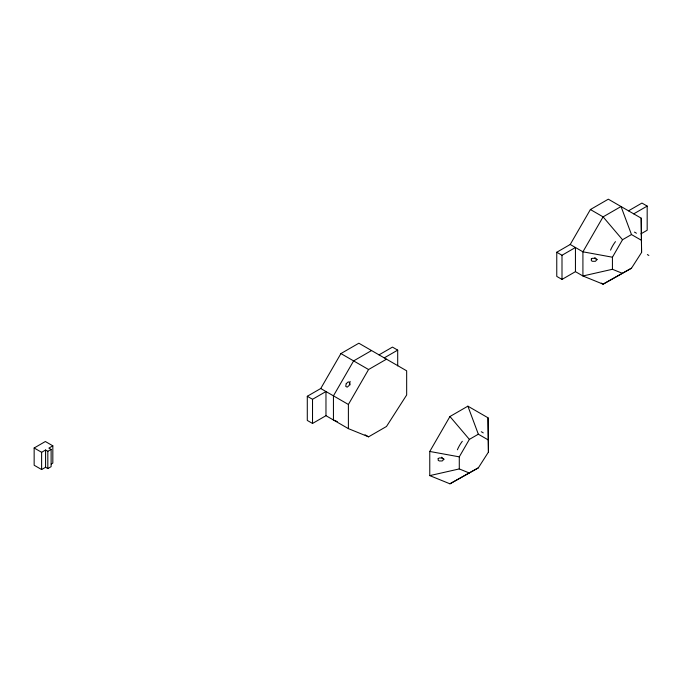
<?xml version="1.0" encoding="UTF-8"?>
<svg xmlns="http://www.w3.org/2000/svg" width="683" height="683" viewBox="0 0 683 683"><rect width="100%" height="100%" fill="white"/><g stroke="black" fill="none" stroke-linecap="round" stroke-linejoin="round"><path stroke-width="1.02" d="M350.14 381.387L349.594 382.796L350.14 384.836M320.745 388.516L340.919 353.572L358.848 343.216L406.667 370.826L406.667 394.987L386.493 426.474L368.564 436.83L348.39 428.634L325.97 415.691L312.524 423.451L307.29 420.438L307.29 396.277L320.745 388.516L348.39 404.473L348.39 428.634M348.39 404.473L368.564 369.529L386.493 359.181M429.769 451.463L449.943 416.519L467.881 406.163L488.055 417.817L488.422 452.112L478.339 467.855L449.943 483.812L429.769 475.616L429.769 451.463L459.283 456.85L469.375 439.382L478.339 434.209L488.422 440.031M570.22 244.48L590.394 209.536L608.322 199.188L641.2 218.167L641.576 252.462L631.485 268.206L603.089 284.171L582.915 275.975L575.445 271.655L561.998 279.424L556.765 276.402L556.765 252.249L570.22 244.48L582.915 251.814L612.429 257.209L622.52 239.733L631.485 234.559L641.576 240.382M52.83 445.828L48.869 448.116L51.114 449.414L51.114 466.668L47.827 468.564L45.582 467.274L41.62 469.554L34.15 465.243L34.15 447.988L45.36 441.517L52.83 445.828L52.83 463.083L51.242 464.005M34.15 447.988L41.62 452.3L45.582 450.012L47.827 451.309L51.114 449.414M371.552 350.55L353.615 360.906L333.441 395.85L333.441 420.002L337.282 421.565M379.022 354.861L392.469 347.101L397.702 350.123L397.702 365.875M628.497 210.834L641.943 203.064L647.177 206.087L647.177 230.248L640.902 233.868M307.29 396.277L312.524 399.299L325.97 391.53L325.97 415.691M384.256 357.883L397.702 350.123M556.765 252.249L561.998 255.263L575.445 247.502L575.445 271.655M633.73 213.856L647.177 206.087M449.943 483.812L478.339 467.855M631.485 268.206L603.089 284.171L601.279 283.121M622.52 273.379L612.429 269.281L582.915 275.975L582.915 251.814L603.089 216.87L621.026 206.522L631.485 234.559M429.769 475.616L459.283 468.931L469.375 473.029M597.275 259.583L595.183 258.439L594.91 257.5M444.129 459.232L442.038 458.088L441.764 457.149M590.394 209.536L603.089 216.87L622.52 239.733M647.356 254.58L648.85 255.442M340.919 353.572L368.564 369.529M365.046 434.798L368.564 436.83M449.943 416.519L469.375 439.382M467.881 406.163L478.339 434.209M641.576 252.462L641.2 218.167M488.422 452.112L488.055 417.817M612.429 257.209L612.429 269.281M561.998 255.263L561.998 279.424M459.283 456.85L459.283 468.931M312.524 399.299L312.524 423.451M47.827 451.309L47.827 468.564M45.582 450.012L45.582 467.274M41.62 452.3L41.62 469.554M610.542 250.149A22.718 13.114 -60 0 1 615.46 241.628M634.413 232.118A22.718 13.114 -60 0 1 636.394 233.262M457.397 449.79A22.718 13.114 -60 0 1 462.314 441.278M481.267 431.767A22.718 13.114 -60 0 1 483.248 432.911M346.247 383.641L345.7 386.313L347.195 387.176L349.235 385.366L349.781 382.693L348.287 381.831L346.247 383.641M438.187 458.583L438.187 460.308L439.263 460.948L442.217 460.974L443.694 459.488L442.217 457.977L439.263 457.96L438.187 458.583M591.333 258.934L591.333 260.658L592.409 261.299L595.363 261.324L596.84 259.839L595.363 258.336L592.409 258.311L591.333 258.934"/></g></svg>
